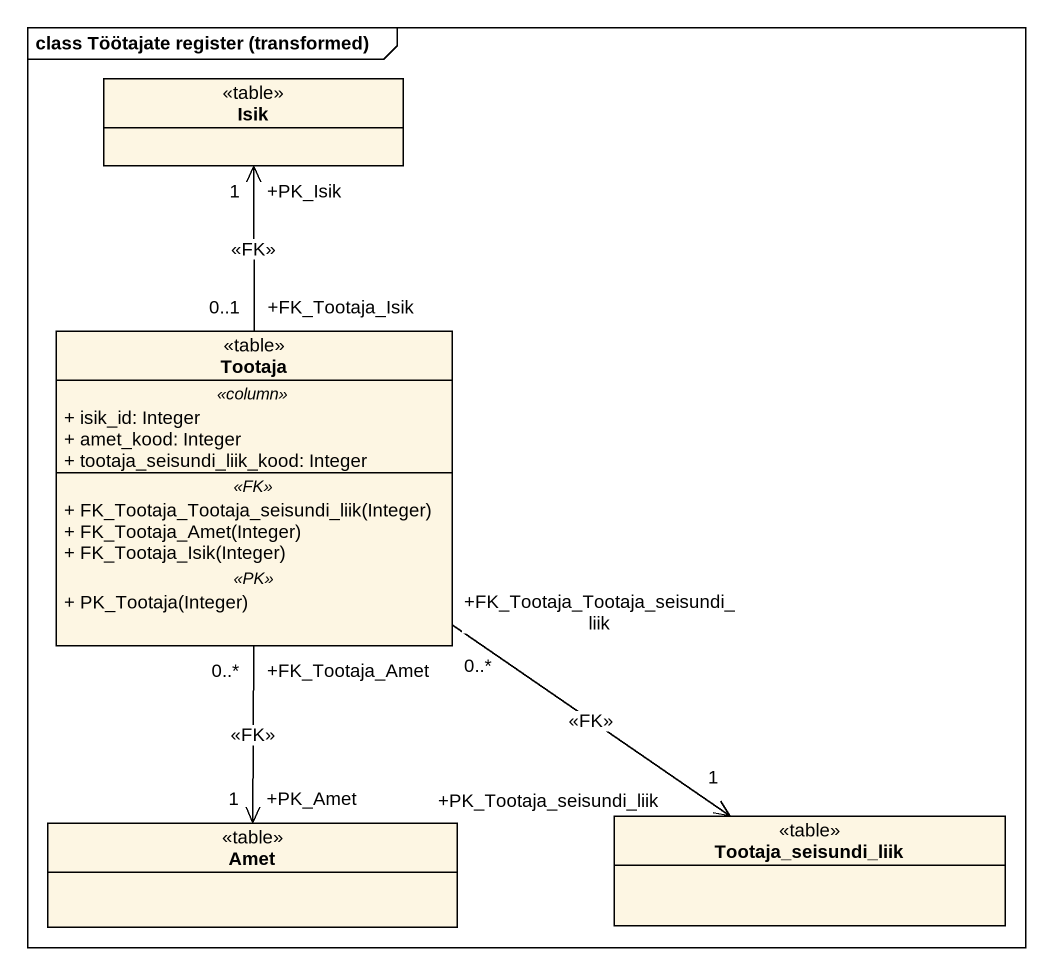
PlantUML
@startuml
mainframe class Töötajate register (transformed)
hide circle
hide empty members
skinparam classAttributeIconSize 0
class Isik <<table>>
class Tootaja <<table>> {
  .. <<column>> ..
  + isik_id: Integer
  + amet_kood: Integer
  + tootaja_seisundi_liik_kood: Integer
  .. <<FK>> ..
  + FK_Tootaja_Tootaja_seisundi_liik(Integer)
  + FK_Tootaja_Amet(Integer)
  + FK_Tootaja_Isik(Integer)
  .. <<PK>> ..
  + PK_Tootaja(Integer)
}
class Amet <<table>>
class Tootaja_seisundi_liik <<table>>
Tootaja "+FK_Tootaja_Isik\n0..1" -up-> "+PK_Isik\n1" Isik : <<FK>>
Tootaja "+FK_Tootaja_Amet\n0..*" --> "+PK_Amet\n1" Amet : <<FK>>
Tootaja "+FK_Tootaja_Tootaja_seisundi_liik\n0..*" --> "+PK_Tootaja_seisundi_liik\n1" Tootaja_seisundi_liik : <<FK>>
@enduml
